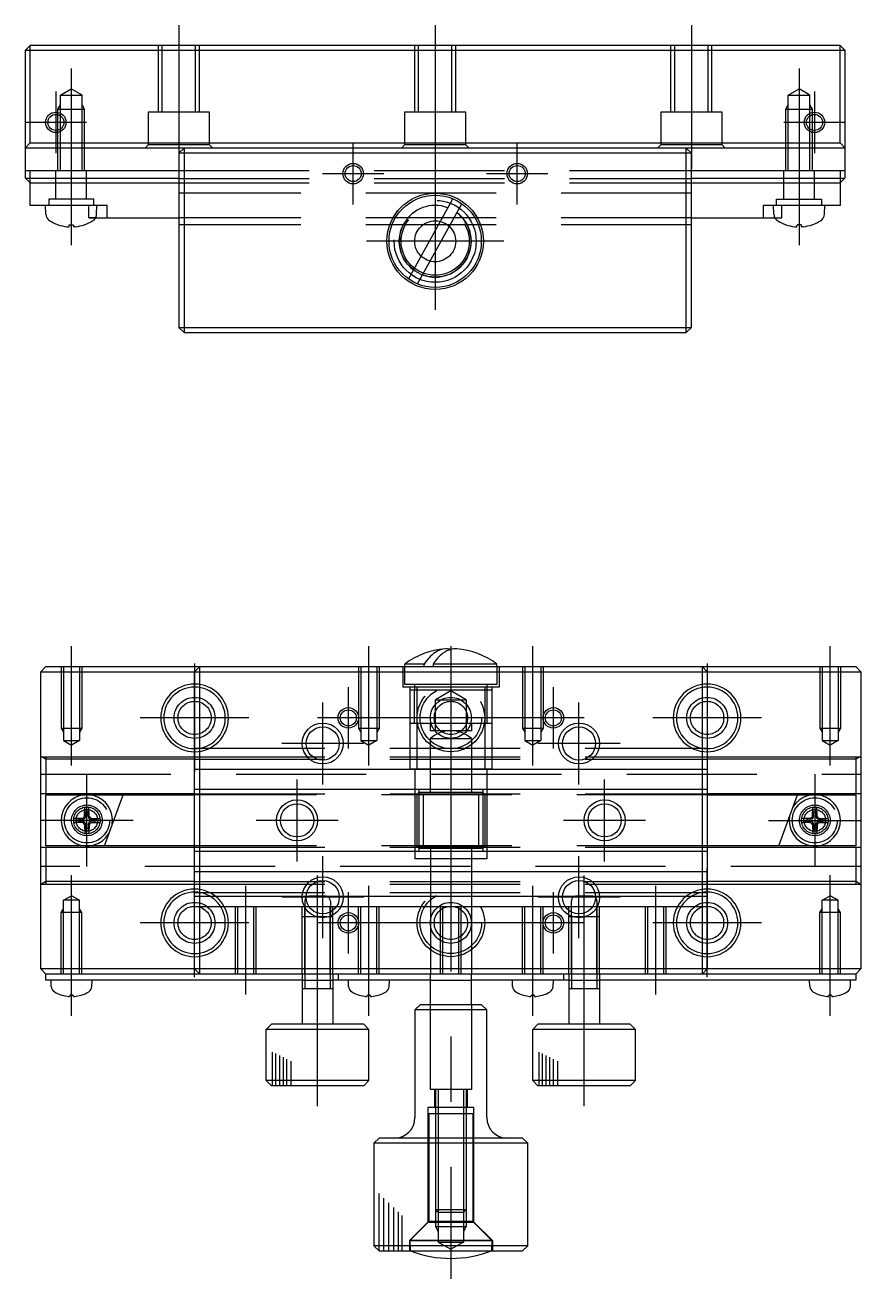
# Model space of a CAD drawing. Header units: millimetres. Extents: x 1 to 257, y -7 to 232.
# Drawn here: x 119.3 to 200.9, y 109.2 to 231.6 of the extents above; entities that cross this region are included whole.
import ezdxf

# ---------------------------------------------------------------- set-up
doc = ezdxf.new("R2010")
doc.units = ezdxf.units.MM
doc.linetypes.add('CENTER', pattern=[50.8, 31.75, -6.35, 6.35, -6.35])
doc.linetypes.add('DASHED', pattern=[19.05, 12.7, -6.35])
doc.layers.add('CENTER', color=1, linetype='CENTER')

msp = doc.modelspace()

# ---------------------------------------------------------------- linework, layer by layer
at = {"color": 7, "linetype": 'Continuous', "lineweight": -3}
for p, q in [((119.84, 229.57), (119.34, 229.07)), ((119.34, 229.07), (119.34, 216.67)), ((199.34, 229.07), (119.34, 229.07)), ((198.84, 229.57), (119.84, 229.57)), ((119.84, 220.07), (119.84, 229.57)), ((199.34, 229.07), (198.84, 229.57)), ((198.84, 220.07), (198.84, 229.57)), ((199.34, 216.67), (199.34, 229.07)), ((119.34, 219.57), (119.84, 220.07)), ((199.34, 219.57), (119.34, 219.57)), ((119.84, 220.07), (198.84, 220.07)), ((134.84, 219.57), (134.34, 219.07)), ((134.34, 219.07), (134.34, 202.07)), ((184.34, 219.07), (134.34, 219.07)), ((134.84, 219.57), (134.84, 201.57)), ((184.34, 219.07), (183.84, 219.57)), ((183.84, 201.57), (183.84, 219.57)), ((184.34, 202.07), (184.34, 219.07)), ((199.34, 219.57), (198.84, 220.07)), ((119.34, 217.37), (134.34, 217.37)), ((119.34, 216.67), (119.84, 216.17)), ((134.34, 216.6), (119.4, 216.6)), ((119.84, 213.97), (119.84, 217.37)), ((184.34, 217.37), (199.34, 217.37)), ((199.27, 216.6), (184.34, 216.6)), ((198.84, 217.37), (198.84, 213.97)), ((198.84, 216.17), (199.34, 216.67)), ((119.84, 216.17), (134.34, 216.17)), ((184.34, 216.17), (198.84, 216.17)), ((156.74, 206.79), (161.06, 214.62)), ((157.62, 206.31), (161.93, 214.14)), ((125.54, 213.97), (119.84, 213.97)), ((121.37, 213.11), (121.34, 213.97)), ((125.54, 212.77), (125.54, 213.97)), ((198.84, 213.97), (191.32, 213.97)), ((191.32, 213.97), (191.32, 212.77)), ((192.37, 213.11), (192.34, 213.97)), ((197.31, 213.11), (197.34, 213.97)), ((122.54, 212.08), (122.54, 212.08)), ((123.43, 211.89), (123.44, 211.89)), ((123.44, 211.89), (123.46, 211.89)), ((123.46, 211.89), (123.48, 211.89)), ((123.48, 211.89), (123.49, 211.89)), ((123.49, 211.89), (123.5, 211.89)), ((123.5, 211.89), (123.51, 211.89)), ((123.51, 211.89), (123.52, 211.89)), ((123.52, 211.89), (123.52, 211.89)), ((123.52, 211.89), (123.53, 211.89)), ((123.53, 211.89), (123.54, 211.89)), ((123.54, 211.89), (123.55, 211.89)), ((123.55, 211.89), (123.55, 211.89)), ((123.55, 211.89), (123.56, 211.89)), ((123.56, 211.89), (123.56, 211.89)), ((123.56, 211.89), (123.57, 211.89)), ((123.57, 211.89), (123.57, 211.89)), ((123.57, 211.89), (123.58, 211.89)), ((123.58, 211.89), (123.58, 211.89)), ((123.58, 211.89), (123.59, 211.89)), ((123.59, 211.89), (123.59, 211.89)), ((123.64, 212.08), (124.03, 212.08)), ((124.09, 211.89), (124.08, 211.89)), ((124.1, 211.89), (124.09, 211.89)), ((124.09, 211.89), (124.09, 211.89)), ((124.11, 211.89), (124.1, 211.89)), ((124.1, 211.89), (124.1, 211.89)), ((124.12, 211.89), (124.11, 211.89)), ((124.11, 211.89), (124.11, 211.89)), ((124.13, 211.89), (124.12, 211.89)), ((124.12, 211.89), (124.12, 211.89)), ((124.14, 211.89), (124.13, 211.89)), ((124.13, 211.89), (124.13, 211.89)), ((124.15, 211.89), (124.14, 211.89)), ((124.16, 211.89), (124.15, 211.89)), ((124.17, 211.89), (124.16, 211.89)), ((124.16, 211.89), (124.16, 211.89)), ((124.18, 211.89), (124.17, 211.89)), ((124.2, 211.89), (124.18, 211.89)), ((124.21, 211.89), (124.2, 211.89)), ((124.23, 211.89), (124.21, 211.89)), ((124.25, 211.89), (124.23, 211.89)), ((125.13, 212.08), (125.13, 212.08)), ((125.54, 212.77), (134.34, 212.77)), ((184.34, 212.77), (192.46, 212.77)), ((193.54, 212.08), (193.54, 212.08)), ((194.43, 211.89), (194.44, 211.89)), ((194.44, 211.89), (194.46, 211.89)), ((194.46, 211.89), (194.48, 211.89)), ((194.48, 211.89), (194.49, 211.89)), ((194.49, 211.89), (194.5, 211.89)), ((194.5, 211.89), (194.51, 211.89)), ((194.51, 211.89), (194.52, 211.89)), ((194.52, 211.89), (194.53, 211.89)), ((194.53, 211.89), (194.53, 211.89)), ((194.53, 211.89), (194.54, 211.89)), ((194.54, 211.89), (194.55, 211.89)), ((194.55, 211.89), (194.55, 211.89)), ((194.55, 211.89), (194.56, 211.89)), ((194.56, 211.89), (194.56, 211.89)), ((194.56, 211.89), (194.57, 211.89)), ((194.57, 211.89), (194.57, 211.89)), ((194.57, 211.89), (194.58, 211.89)), ((194.58, 211.89), (194.58, 211.89)), ((194.58, 211.89), (194.59, 211.89)), ((194.59, 211.89), (194.59, 211.89)), ((195.03, 212.08), (194.64, 212.08)), ((195.09, 211.89), (195.08, 211.89)), ((195.1, 211.89), (195.09, 211.89)), ((195.09, 211.89), (195.09, 211.89)), ((195.11, 211.89), (195.1, 211.89)), ((195.1, 211.89), (195.1, 211.89)), ((195.12, 211.89), (195.11, 211.89)), ((195.11, 211.89), (195.11, 211.89)), ((195.13, 211.89), (195.12, 211.89)), ((195.12, 211.89), (195.12, 211.89)), ((195.14, 211.89), (195.13, 211.89)), ((195.15, 211.89), (195.14, 211.89)), ((195.14, 211.89), (195.14, 211.89)), ((195.16, 211.89), (195.15, 211.89)), ((195.17, 211.89), (195.16, 211.89)), ((195.16, 211.89), (195.16, 211.89)), ((195.18, 211.89), (195.17, 211.89)), ((195.2, 211.89), (195.18, 211.89)), ((195.21, 211.89), (195.2, 211.89)), ((195.23, 211.89), (195.21, 211.89)), ((195.25, 211.89), (195.23, 211.89)), ((196.13, 212.08), (196.13, 212.08)), ((134.34, 202.07), (134.84, 201.57)), ((134.34, 202.07), (184.34, 202.07)), ((183.84, 201.57), (184.34, 202.07)), ((134.84, 201.57), (183.84, 201.57)), ((120.87, 168.47), (121.37, 168.97)), ((121.37, 168.97), (200.37, 168.97)), ((135.87, 168.47), (136.37, 168.97)), ((136.37, 138.97), (136.37, 168.97)), ((158.27, 169.22), (156.37, 169.22)), ((156.37, 168.97), (156.37, 169.22)), ((158.27, 168.97), (158.27, 169.22)), ((159.15, 169.22), (159.15, 168.97)), ((165.37, 169.22), (159.15, 169.22)), ((165.37, 168.97), (165.37, 169.22)), ((185.37, 168.97), (185.87, 168.47)), ((185.37, 168.97), (185.37, 138.97)), ((200.37, 168.97), (200.87, 168.47)), ((120.87, 139.47), (120.87, 168.47)), ((120.87, 168.47), (200.87, 168.47)), ((135.87, 139.47), (135.87, 168.47)), ((185.87, 168.47), (185.87, 139.47)), ((200.87, 168.47), (200.87, 139.47)), ((120.87, 160.14), (120.94, 160.18)), ((120.94, 160.18), (135.87, 160.18)), ((121.37, 159.93), (120.94, 160.18)), ((121.37, 160.18), (121.37, 159.93)), ((135.87, 159.93), (121.37, 159.93)), ((121.37, 159.93), (121.37, 156.57)), ((185.87, 160.18), (200.8, 160.18)), ((200.37, 159.93), (185.87, 159.93)), ((200.8, 160.18), (200.37, 159.93)), ((200.37, 160.18), (200.37, 159.93)), ((200.37, 159.93), (200.37, 156.57)), ((200.8, 160.18), (200.87, 160.14)), ((135.87, 158.97), (185.87, 158.97)), ((185.87, 156.97), (135.87, 156.97)), ((157.76, 156.97), (157.76, 150.97)), ((163.98, 156.97), (163.98, 150.97)), ((135.87, 156.57), (120.87, 156.57)), ((121.37, 156.47), (135.87, 156.47)), ((121.37, 151.47), (121.37, 156.47)), ((127.07, 151.47), (128.89, 156.47)), ((200.87, 156.57), (185.87, 156.57)), ((185.87, 156.47), (200.37, 156.47)), ((192.85, 151.47), (194.67, 156.47)), ((200.37, 156.47), (200.37, 151.47)), ((124.96, 154.2), (124.06, 154.16)), ((124.6, 154.1), (124.17, 154.16)), ((125.14, 154.38), (125.17, 155.28)), ((125.24, 154.74), (125.18, 155.17)), ((125.25, 154.38), (125.24, 154.74)), ((125.49, 154.38), (125.5, 154.74)), ((125.5, 154.74), (125.56, 155.17)), ((125.6, 154.38), (125.57, 155.28)), ((125.78, 154.2), (126.68, 154.16)), ((126.15, 154.1), (126.57, 154.16)), ((195.96, 154.2), (195.06, 154.16)), ((195.6, 154.1), (195.17, 154.16)), ((196.14, 154.38), (196.17, 155.28)), ((196.24, 154.74), (196.18, 155.17)), ((196.25, 154.38), (196.24, 154.74)), ((196.49, 154.38), (196.5, 154.74)), ((196.5, 154.74), (196.56, 155.17)), ((196.6, 154.38), (196.57, 155.28)), ((196.78, 154.2), (197.68, 154.16)), ((197.15, 154.1), (197.57, 154.16)), ((124.96, 153.74), (124.06, 153.77)), ((124.6, 153.84), (124.17, 153.77)), ((124.96, 154.09), (124.6, 154.1)), ((124.96, 153.85), (124.6, 153.84)), ((125.14, 153.56), (125.17, 152.66)), ((125.24, 153.19), (125.18, 152.77)), ((125.25, 153.56), (125.24, 153.19)), ((125.49, 153.56), (125.5, 153.19)), ((125.5, 153.19), (125.56, 152.77)), ((125.6, 153.56), (125.57, 152.66)), ((125.78, 154.09), (126.15, 154.1)), ((125.78, 153.85), (126.15, 153.84)), ((125.78, 153.74), (126.68, 153.77)), ((126.15, 153.84), (126.57, 153.77)), ((195.96, 153.74), (195.06, 153.77)), ((195.6, 153.84), (195.17, 153.77)), ((195.96, 154.09), (195.6, 154.1)), ((195.96, 153.85), (195.6, 153.84)), ((196.14, 153.56), (196.17, 152.66)), ((196.24, 153.19), (196.18, 152.77)), ((196.25, 153.56), (196.24, 153.19)), ((196.49, 153.56), (196.5, 153.19)), ((196.5, 153.19), (196.56, 152.77)), ((196.6, 153.56), (196.57, 152.66)), ((196.78, 154.09), (197.15, 154.1)), ((196.78, 153.85), (197.15, 153.84)), ((196.78, 153.74), (197.68, 153.77)), ((197.15, 153.84), (197.57, 153.77)), ((120.87, 151.37), (135.87, 151.37)), ((135.87, 151.47), (121.37, 151.47)), ((121.37, 151.37), (121.37, 148.01)), ((135.87, 150.97), (185.87, 150.97)), ((200.37, 151.47), (185.87, 151.47)), ((185.87, 151.37), (200.87, 151.37)), ((200.37, 151.37), (200.37, 148.01)), ((135.87, 148.97), (185.87, 148.97)), ((120.87, 147.79), (120.94, 147.76)), ((121.37, 148.01), (120.94, 147.76)), ((120.94, 147.76), (135.87, 147.76)), ((135.87, 148.01), (121.37, 148.01)), ((121.37, 148.01), (121.37, 147.76)), ((200.37, 148.01), (185.87, 148.01)), ((185.87, 147.76), (200.8, 147.76)), ((200.8, 147.76), (200.37, 148.01)), ((200.37, 148.01), (200.37, 147.76)), ((200.8, 147.76), (200.87, 147.79)), ((135.87, 146.58), (185.87, 146.58)), ((135.87, 145.58), (185.87, 145.58)), ((121.37, 138.97), (120.87, 139.47)), ((200.87, 139.47), (120.87, 139.47)), ((136.37, 138.97), (135.87, 139.47)), ((185.87, 139.47), (185.37, 138.97)), ((200.87, 139.47), (200.37, 138.97)), ((200.37, 138.97), (121.37, 138.97)), ((121.37, 138.37), (121.37, 138.97)), ((146.37, 138.37), (121.37, 138.37)), ((121.89, 137.76), (121.87, 138.37)), ((121.89, 137.76), (121.87, 138.37)), ((125.85, 137.76), (125.87, 138.37)), ((125.85, 137.76), (125.87, 138.37)), ((146.64, 138.97), (146.64, 137.58)), ((149.1, 138.97), (149.1, 137.58)), ((158.87, 138.37), (149.37, 138.37)), ((149.87, 138.97), (149.87, 138.37)), ((150.89, 137.76), (150.87, 138.37)), ((150.89, 137.76), (150.87, 138.37)), ((154.85, 137.76), (154.87, 138.37)), ((154.85, 137.76), (154.87, 138.37)), ((158.87, 135.97), (158.87, 138.97)), ((162.87, 135.97), (162.87, 138.97)), ((172.37, 138.37), (162.87, 138.37)), ((166.89, 137.76), (166.87, 138.37)), ((166.89, 137.76), (166.87, 138.37)), ((170.85, 137.76), (170.87, 138.37)), ((170.85, 137.76), (170.87, 138.37)), ((171.87, 138.97), (171.87, 138.37)), ((172.64, 138.97), (172.64, 137.58)), ((175.1, 138.97), (175.1, 137.58)), ((200.37, 138.37), (175.37, 138.37)), ((195.89, 137.76), (195.87, 138.37)), ((195.89, 137.76), (195.87, 138.37)), ((199.85, 137.76), (199.87, 138.37)), ((199.85, 137.76), (199.87, 138.37)), ((200.37, 138.97), (200.37, 138.37)), ((146.37, 137.58), (149.37, 137.58)), ((146.37, 137.58), (146.37, 134.08)), ((149.37, 137.58), (149.37, 134.08)), ((172.37, 137.58), (175.37, 137.58)), ((172.37, 137.58), (172.37, 134.08)), ((175.37, 137.58), (175.37, 134.08)), ((122.95, 136.91), (122.95, 136.91)), ((122.95, 136.91), (122.95, 136.91)), ((124.01, 136.91), (123.73, 136.91)), ((123.73, 136.91), (124.01, 136.91)), ((124.79, 136.91), (124.79, 136.91)), ((124.79, 136.91), (124.79, 136.91)), ((151.95, 136.91), (151.95, 136.91)), ((151.95, 136.91), (151.95, 136.91)), ((153.01, 136.91), (152.73, 136.91)), ((152.73, 136.91), (153.01, 136.91)), ((153.79, 136.91), (153.79, 136.91)), ((153.79, 136.91), (153.79, 136.91)), ((157.87, 135.97), (157.37, 135.47)), ((163.87, 135.97), (157.87, 135.97)), ((164.37, 135.47), (163.87, 135.97)), ((167.95, 136.91), (167.95, 136.91)), ((167.95, 136.91), (167.95, 136.91)), ((169.01, 136.91), (168.73, 136.91)), ((168.73, 136.91), (169.01, 136.91)), ((169.79, 136.91), (169.79, 136.91)), ((169.79, 136.91), (169.79, 136.91)), ((196.95, 136.91), (196.95, 136.91)), ((196.95, 136.91), (196.95, 136.91)), ((198.01, 136.91), (197.73, 136.91)), ((197.73, 136.91), (198.01, 136.91)), ((198.79, 136.91), (198.79, 136.91)), ((198.79, 136.91), (198.79, 136.91)), ((157.37, 135.47), (157.37, 124.97)), ((164.37, 135.47), (157.37, 135.47)), ((164.37, 124.97), (164.37, 135.47)), ((143.37, 134.08), (142.87, 133.58)), ((152.87, 133.58), (142.87, 133.58)), ((142.87, 128.58), (142.87, 133.58)), ((152.37, 134.08), (143.37, 134.08)), ((152.37, 134.08), (152.87, 133.58)), ((152.87, 128.58), (152.87, 133.58)), ((169.37, 134.08), (168.87, 133.58)), ((178.87, 133.58), (168.87, 133.58)), ((168.87, 128.58), (168.87, 133.58)), ((178.37, 134.08), (169.37, 134.08)), ((178.37, 134.08), (178.87, 133.58)), ((178.87, 128.58), (178.87, 133.58)), ((152.87, 128.58), (142.87, 128.58)), ((143.37, 128.08), (142.87, 128.58)), ((152.37, 128.08), (152.87, 128.58)), ((178.87, 128.58), (168.87, 128.58)), ((169.37, 128.08), (168.87, 128.58)), ((178.37, 128.08), (178.87, 128.58)), ((152.37, 128.08), (143.37, 128.08)), ((178.37, 128.08), (169.37, 128.08)), ((153.87, 122.97), (153.37, 122.47)), ((153.37, 122.47), (153.37, 112.47)), ((168.37, 122.47), (153.37, 122.47)), ((167.87, 122.97), (153.87, 122.97)), ((168.37, 122.47), (167.87, 122.97)), ((168.37, 112.47), (168.37, 122.47)), ((153.37, 112.47), (153.87, 111.97)), ((168.37, 112.47), (153.37, 112.47)), ((153.87, 111.97), (167.87, 111.97)), ((167.87, 111.97), (168.37, 112.47))]:
    msp.add_line(p, q, dxfattribs=at)
at = {"color": 3, "linetype": 'DASHED', "lineweight": -3}
for p, q in [((132.34, 223.07), (132.34, 229.57)), ((132.72, 223.07), (132.72, 229.57)), ((135.96, 223.07), (135.96, 229.57)), ((136.34, 223.07), (136.34, 229.57)), ((157.34, 223.07), (157.34, 229.57)), ((157.72, 223.07), (157.72, 229.57)), ((160.96, 223.07), (160.96, 229.57)), ((161.34, 223.07), (161.34, 229.57)), ((182.34, 223.07), (182.34, 229.57)), ((182.72, 223.07), (182.72, 229.57)), ((185.96, 223.07), (185.96, 229.57)), ((186.34, 223.07), (186.34, 229.57)), ((122.78, 224.72), (123.84, 225.33)), ((124.89, 224.72), (123.84, 225.33)), ((193.78, 224.72), (194.84, 225.33)), ((195.89, 224.72), (194.84, 225.33)), ((122.78, 217.37), (122.78, 224.72)), ((122.78, 224.72), (124.89, 224.72)), ((124.89, 217.37), (124.89, 224.72)), ((193.78, 217.37), (193.78, 224.72)), ((193.78, 224.72), (195.89, 224.72)), ((195.89, 217.37), (195.89, 224.72)), ((122.54, 223.37), (122.78, 223.79)), ((122.54, 217.37), (122.54, 223.37)), ((122.54, 223.37), (125.14, 223.37)), ((125.14, 223.37), (124.89, 223.79)), ((125.14, 217.37), (125.14, 223.37)), ((137.34, 223.07), (131.34, 223.07)), ((131.34, 223.07), (131.34, 219.87)), ((137.34, 219.87), (137.34, 223.07)), ((162.34, 223.07), (156.34, 223.07)), ((156.34, 223.07), (156.34, 219.87)), ((162.34, 219.87), (162.34, 223.07)), ((187.34, 223.07), (181.34, 223.07)), ((181.34, 223.07), (181.34, 219.87)), ((187.34, 219.87), (187.34, 223.07)), ((193.54, 223.37), (193.78, 223.79)), ((193.54, 217.37), (193.54, 223.37)), ((193.54, 223.37), (196.14, 223.37)), ((196.14, 223.37), (195.89, 223.79)), ((196.14, 217.37), (196.14, 223.37)), ((131.34, 219.87), (131.04, 219.57)), ((137.34, 219.87), (131.34, 219.87)), ((137.64, 219.57), (137.34, 219.87)), ((156.34, 219.87), (156.04, 219.57)), ((162.34, 219.87), (156.34, 219.87)), ((162.64, 219.57), (162.34, 219.87)), ((181.34, 219.87), (181.04, 219.57)), ((187.34, 219.87), (181.34, 219.87)), ((187.64, 219.57), (187.34, 219.87)), ((122.34, 214.57), (122.34, 217.37)), ((125.34, 214.57), (125.34, 217.37)), ((134.34, 217.37), (184.34, 217.37)), ((134.34, 216.6), (184.34, 216.6)), ((193.34, 214.57), (193.34, 217.37)), ((196.34, 214.57), (196.34, 217.37)), ((134.34, 216.17), (184.34, 216.17)), ((121.64, 214.57), (121.64, 213.97)), ((126.04, 214.57), (121.64, 214.57)), ((126.04, 213.97), (126.04, 214.57)), ((184.34, 215.17), (134.34, 215.17)), ((192.64, 214.57), (197.04, 214.57)), ((192.64, 213.97), (192.64, 214.57)), ((197.04, 214.57), (197.04, 213.97)), ((127.36, 213.97), (125.54, 213.97)), ((125.54, 212.77), (125.54, 213.97)), ((126.31, 213.11), (126.34, 213.97)), ((127.36, 212.77), (127.36, 213.97)), ((193.14, 212.77), (193.14, 213.97)), ((126.22, 212.77), (125.54, 212.77)), ((184.34, 212.77), (134.34, 212.77)), ((184.34, 212.07), (134.34, 212.07)), ((192.46, 212.77), (193.14, 212.77)), ((122.87, 168.97), (122.87, 162.97)), ((123.09, 168.97), (123.09, 161.77)), ((124.65, 168.97), (124.65, 161.77)), ((124.87, 168.97), (124.87, 162.97)), ((151.87, 168.97), (151.87, 162.97)), ((152.09, 168.97), (152.09, 161.77)), ((153.65, 168.97), (153.65, 161.77)), ((153.87, 168.97), (153.87, 162.97)), ((156.17, 168.97), (156.17, 166.97)), ((156.37, 167.22), (156.37, 168.97)), ((165.37, 168.97), (165.37, 167.22)), ((165.57, 168.97), (165.57, 166.97)), ((167.87, 168.97), (167.87, 162.97)), ((168.09, 168.97), (168.09, 161.77)), ((169.65, 168.97), (169.65, 161.77)), ((169.87, 168.97), (169.87, 162.97)), ((196.87, 168.97), (196.87, 162.97)), ((197.09, 168.97), (197.09, 161.77)), ((198.65, 168.97), (198.65, 161.77)), ((198.87, 168.97), (198.87, 162.97)), ((165.57, 166.97), (156.17, 166.97)), ((165.37, 167.22), (156.37, 167.22)), ((156.87, 166.97), (156.87, 158.97)), ((156.87, 166.72), (164.87, 166.72)), ((157.32, 163.42), (157.32, 166.72)), ((157.37, 166.72), (157.37, 167.22)), ((157.55, 166.97), (157.55, 158.97)), ((160.87, 166.62), (159.37, 165.72)), ((162.37, 165.72), (160.87, 166.62)), ((164.19, 166.97), (164.19, 158.97)), ((164.37, 167.22), (164.37, 166.72)), ((164.42, 163.42), (164.42, 166.72)), ((164.87, 166.97), (164.87, 158.97)), ((159.37, 162.72), (159.37, 165.72)), ((159.37, 165.72), (162.37, 165.72)), ((162.37, 165.72), (162.37, 162.72)), ((122.87, 162.97), (123.09, 162.59)), ((122.87, 162.97), (124.87, 162.97)), ((124.87, 162.97), (124.65, 162.59)), ((151.87, 162.97), (152.09, 162.59)), ((151.87, 162.97), (153.87, 162.97)), ((153.87, 162.97), (153.65, 162.59)), ((164.87, 163.42), (156.87, 163.42)), ((158.87, 162.72), (158.87, 163.42)), ((160.87, 162.72), (158.87, 162.72)), ((162.87, 162.72), (160.87, 162.72)), ((162.87, 163.42), (162.87, 162.72)), ((167.87, 162.97), (168.09, 162.59)), ((167.87, 162.97), (169.87, 162.97)), ((169.87, 162.97), (169.65, 162.59)), ((196.87, 162.97), (197.09, 162.59)), ((196.87, 162.97), (198.87, 162.97)), ((198.87, 162.97), (198.65, 162.59)), ((123.09, 161.77), (124.65, 161.77)), ((123.09, 161.77), (123.87, 161.32)), ((124.65, 161.77), (123.87, 161.32)), ((152.09, 161.77), (153.65, 161.77)), ((152.09, 161.77), (152.87, 161.32)), ((153.65, 161.77), (152.87, 161.32)), ((158.87, 156.72), (158.87, 161.95)), ((158.87, 161.95), (162.87, 161.95)), ((162.87, 161.95), (162.87, 156.72)), ((168.09, 161.77), (169.65, 161.77)), ((168.09, 161.77), (168.87, 161.32)), ((169.65, 161.77), (168.87, 161.32)), ((197.09, 161.77), (198.65, 161.77)), ((197.09, 161.77), (197.87, 161.32)), ((198.65, 161.77), (197.87, 161.32)), ((135.87, 161.01), (185.87, 161.01)), ((135.87, 160.18), (185.87, 160.18)), ((135.87, 159.93), (185.87, 159.93)), ((120.87, 158.47), (200.87, 158.47)), ((164.87, 158.97), (156.87, 158.97)), ((157.28, 158.97), (157.37, 158.91)), ((157.37, 158.91), (157.37, 150.22)), ((164.46, 158.97), (164.37, 158.91)), ((164.37, 158.91), (164.37, 150.22)), ((157.57, 156.52), (157.77, 156.72)), ((157.77, 156.72), (163.97, 156.72)), ((163.97, 156.72), (164.17, 156.52)), ((135.87, 156.57), (185.87, 156.57)), ((185.87, 156.47), (135.87, 156.47)), ((157.57, 151.42), (157.57, 156.52)), ((164.17, 156.52), (157.57, 156.52)), ((158.17, 156.52), (158.17, 151.42)), ((163.57, 156.52), (163.57, 151.42)), ((164.17, 156.52), (164.17, 151.42)), ((185.87, 151.47), (135.87, 151.47)), ((135.87, 151.37), (185.87, 151.37)), ((157.77, 151.22), (157.57, 151.42)), ((164.17, 151.42), (157.57, 151.42)), ((163.97, 151.22), (157.77, 151.22)), ((158.87, 151.22), (158.87, 138.97)), ((162.87, 151.22), (162.87, 138.97)), ((164.17, 151.42), (163.97, 151.22)), ((200.87, 149.47), (120.87, 149.47)), ((164.37, 150.22), (157.37, 150.22)), ((158.87, 150.22), (158.87, 138.97)), ((162.87, 150.22), (162.87, 138.97)), ((135.87, 148.01), (185.87, 148.01)), ((135.87, 147.76), (185.87, 147.76)), ((135.87, 146.93), (185.87, 146.93)), ((123.09, 146.17), (123.87, 146.62)), ((123.09, 138.97), (123.09, 146.17)), ((124.65, 146.17), (123.09, 146.17)), ((124.65, 146.17), (123.87, 146.62)), ((124.65, 138.97), (124.65, 146.17)), ((146.62, 146.08), (146.62, 144.58)), ((148.62, 146.58), (147.12, 146.58)), ((149.12, 146.08), (149.12, 144.58)), ((172.62, 146.08), (172.62, 144.58)), ((174.62, 146.58), (173.12, 146.58)), ((175.12, 146.08), (175.12, 144.58)), ((197.09, 146.17), (197.87, 146.62)), ((197.09, 138.97), (197.09, 146.17)), ((198.65, 146.17), (197.09, 146.17)), ((198.65, 146.17), (197.87, 146.62)), ((198.65, 138.97), (198.65, 146.17)), ((122.87, 144.97), (123.09, 145.34)), ((122.87, 138.97), (122.87, 144.97)), ((124.87, 144.97), (122.87, 144.97)), ((124.87, 144.97), (124.65, 145.34)), ((124.87, 138.97), (124.87, 144.97)), ((139.87, 138.97), (139.87, 145.58)), ((140.09, 138.97), (140.09, 145.58)), ((141.65, 138.97), (141.65, 145.58)), ((141.87, 138.97), (141.87, 145.58)), ((146.37, 138.97), (146.37, 145.58)), ((146.37, 144.58), (149.37, 144.58)), ((146.64, 138.97), (146.64, 145.58)), ((146.64, 144.58), (146.64, 138.97)), ((149.1, 138.97), (149.1, 145.58)), ((149.1, 144.58), (149.1, 138.97)), ((149.37, 138.97), (149.37, 145.58)), ((151.87, 138.97), (151.87, 145.58)), ((152.09, 138.97), (152.09, 145.58)), ((153.65, 138.97), (153.65, 145.58)), ((153.87, 138.97), (153.87, 145.58)), ((159.87, 138.97), (159.87, 145.58)), ((160.09, 138.97), (160.09, 145.58)), ((161.65, 138.97), (161.65, 145.58)), ((161.87, 138.97), (161.87, 145.58)), ((167.87, 138.97), (167.87, 145.58)), ((168.09, 138.97), (168.09, 145.58)), ((169.65, 138.97), (169.65, 145.58)), ((169.87, 138.97), (169.87, 145.58)), ((172.37, 138.97), (172.37, 145.58)), ((172.37, 144.58), (175.37, 144.58)), ((172.64, 138.97), (172.64, 145.58)), ((172.64, 144.58), (172.64, 138.97)), ((175.1, 138.97), (175.1, 145.58)), ((175.1, 144.58), (175.1, 138.97)), ((175.37, 138.97), (175.37, 145.58)), ((179.87, 138.97), (179.87, 145.58)), ((180.09, 138.97), (180.09, 145.58)), ((181.65, 138.97), (181.65, 145.58)), ((181.87, 138.97), (181.87, 145.58)), ((196.87, 144.97), (197.09, 145.34)), ((196.87, 138.97), (196.87, 144.97)), ((198.87, 144.97), (196.87, 144.97)), ((198.87, 144.97), (198.65, 145.34)), ((198.87, 138.97), (198.87, 144.97)), ((146.37, 138.37), (149.37, 138.37)), ((158.87, 138.37), (162.87, 138.37)), ((172.37, 138.37), (175.37, 138.37)), ((158.87, 127.72), (158.87, 135.97)), ((162.87, 135.97), (162.87, 127.72)), ((162.87, 127.72), (158.87, 127.72)), ((162.87, 127.72), (158.87, 127.72)), ((159.27, 127.72), (159.27, 125.97)), ((159.37, 127.72), (159.37, 115.99)), ((159.64, 127.72), (159.64, 115.72)), ((162.1, 127.72), (162.1, 115.72)), ((162.37, 127.72), (162.37, 115.99)), ((162.47, 127.72), (162.47, 125.97)), ((163.12, 125.97), (158.62, 125.97)), ((158.62, 125.97), (158.62, 114.77)), ((158.72, 125.33), (158.72, 114.83)), ((163.02, 125.33), (158.72, 125.33)), ((159.37, 125.33), (159.37, 114.33)), ((159.64, 125.33), (159.64, 112.83)), ((162.1, 125.33), (162.1, 112.83)), ((162.37, 125.33), (162.37, 114.33)), ((163.02, 125.33), (163.02, 114.83)), ((163.12, 114.77), (163.12, 125.97)), ((159.64, 115.72), (159.37, 115.99)), ((159.37, 115.99), (162.37, 115.99)), ((162.1, 115.72), (159.64, 115.72)), ((162.37, 115.99), (162.1, 115.72)), ((156.82, 112.97), (158.62, 114.77)), ((158.72, 114.83), (156.87, 112.98)), ((158.62, 114.77), (163.12, 114.77)), ((163.02, 114.83), (158.72, 114.83)), ((159.37, 114.33), (159.64, 113.86)), ((159.37, 114.33), (162.37, 114.33)), ((162.37, 114.33), (162.1, 113.86)), ((163.02, 114.83), (164.87, 112.98)), ((163.12, 114.77), (164.92, 112.97)), ((164.92, 112.97), (156.82, 112.97)), ((156.82, 112.97), (156.82, 111.97)), ((156.87, 112.98), (156.87, 112.48)), ((156.87, 112.98), (164.87, 112.98)), ((159.64, 112.83), (162.1, 112.83)), ((159.64, 112.83), (160.87, 112.12)), ((162.1, 112.83), (160.87, 112.12)), ((164.87, 112.98), (164.87, 112.48)), ((164.92, 112.97), (164.92, 111.97)), ((156.9, 112.48), (156.9, 111.98)), ((164.83, 112.48), (164.83, 111.98))]:
    msp.add_line(p, q, dxfattribs=at)
at = {"color": 3, "linetype": 'Continuous', "lineweight": -2}
for p, q in [((146.37, 138.97), (146.37, 137.58)), ((149.37, 138.97), (149.37, 137.58)), ((172.37, 138.97), (172.37, 137.58)), ((175.37, 138.97), (175.37, 137.58)), ((143.44, 131.37), (143.44, 128.08)), ((143.78, 131.21), (143.78, 128.08)), ((144.14, 131.03), (144.14, 128.08)), ((169.44, 131.37), (169.44, 128.08)), ((169.78, 131.21), (169.78, 128.08)), ((170.14, 131.03), (170.14, 128.08)), ((144.5, 130.86), (144.5, 128.08)), ((144.85, 130.68), (144.85, 128.08)), ((145.26, 130.49), (145.26, 128.08)), ((170.5, 130.86), (170.5, 128.08)), ((170.85, 130.68), (170.85, 128.08)), ((171.26, 130.49), (171.26, 128.08)), ((153.83, 117.55), (153.83, 112.01)), ((154.29, 117.11), (154.29, 111.97)), ((154.79, 116.64), (154.79, 111.97)), ((155.26, 116.2), (155.26, 111.97)), ((155.73, 115.76), (155.73, 111.97)), ((156.1, 115.41), (156.1, 111.97))]:
    msp.add_line(p, q, dxfattribs=at)
for centre, radius in [((122.34, 222.07), 1), ((196.34, 222.07), 1), ((151.34, 217.07), 1), ((167.34, 217.07), 1), ((150.87, 163.97), 1), ((170.87, 163.97), 1), ((148.37, 161.47), 2), ((173.37, 161.47), 2), ((145.87, 153.97), 2), ((175.87, 153.97), 2), ((148.37, 146.47), 2), ((173.37, 146.47), 2), ((150.87, 143.97), 1), ((170.87, 143.97), 1)]:
    msp.add_circle(centre, radius, dxfattribs=at)
at = {"color": 7, "linetype": 'Continuous', "lineweight": -3}
for centre, radius in [((122.34, 222.07), 0.783), ((196.34, 222.07), 0.783), ((151.34, 217.07), 0.783), ((167.34, 217.07), 0.783), ((159.34, 210.47), 4.7), ((159.34, 210.47), 4.5), ((150.87, 163.97), 0.783), ((170.87, 163.97), 0.783), ((148.37, 161.47), 1.62), ((173.37, 161.47), 1.62), ((145.87, 153.97), 1.62), ((175.87, 153.97), 1.62), ((148.37, 146.47), 1.62), ((173.37, 146.47), 1.62), ((150.87, 143.97), 0.783), ((170.87, 143.97), 0.783)]:
    msp.add_circle(centre, radius, dxfattribs=at)
at = {"color": 3, "linetype": 'DASHED', "lineweight": -3}
for centre, radius in [((159.34, 210.47), 4), ((159.34, 210.47), 3.5), ((159.34, 210.47), 3.32), ((159.34, 210.47), 2), ((160.87, 163.97), 3.3), ((160.87, 163.97), 3), ((135.87, 163.97), 2), ((135.87, 163.97), 1.62), ((160.87, 163.97), 2), ((160.87, 163.97), 1.62), ((185.87, 163.97), 2), ((185.87, 163.97), 1.62), ((125.37, 153.97), 2.2), ((125.37, 153.97), 1.5), ((196.37, 153.97), 2.2), ((196.37, 153.97), 1.5), ((125.37, 153.97), 1.3), ((125.37, 153.97), 1.06), ((196.37, 153.97), 1.3), ((196.37, 153.97), 1.06), ((160.87, 143.97), 3.3), ((160.87, 143.97), 3), ((135.87, 143.97), 2), ((135.87, 143.97), 1.62), ((160.87, 143.97), 2), ((160.87, 143.97), 1.62), ((185.87, 143.97), 2), ((185.87, 143.97), 1.62)]:
    msp.add_circle(centre, radius, dxfattribs=at)
at = {"color": 7, "linetype": 'Continuous', "lineweight": -3}
for centre, radius, start, end in [((122.17, 213.14), 0.8, 182, 238.5303), ((159.34, 210.47), 3.5, 69.367, 232.9406), ((159.34, 210.47), 3.5, 249.367, 52.9406), ((193.17, 213.14), 0.8, 182, 238.5303), ((196.51, 213.14), 0.8, 301.4697, 358), ((123.84, 215.87), 4, 238.5303, 250.7011), ((122.54, 212.17), 0.086, 250.7011, 270), ((123.83, 215.88), 4.01, 251.2477, 264.1926), ((123.58, 211.98), 0.0925, 277.7012, 279.7973), ((123.58, 211.96), 0.0714, 279.8385, 281.1056), ((123.58, 211.95), 0.0594, 281.1053, 282.4618), ((123.59, 211.93), 0.0439, 282.3676, 285.7508), ((123.59, 211.92), 0.0279, 285.7045, 290.2363), ((123.6, 211.91), 0.0164, 290.1482, 296.5854), ((123.6, 211.9), 0.00887, 296.4118, 306.0413), ((123.6, 211.89), 0.00452, 305.7741, 320.8122), ((121.33, 212.4), 2.33, 347.3665, 352.1632), ((123.6, 211.89), 0.00246, 320.7926, 343.2439), ((126.19, 212.37), 2.17, 187.5738, 192.7245), ((124.09, 211.93), 0.0439, 254.2492, 257.6324), ((124.08, 211.92), 0.0279, 249.7637, 254.2955), ((124.08, 211.91), 0.0164, 243.4146, 249.8518), ((124.07, 211.9), 0.00887, 233.9587, 243.5882), ((124.07, 211.89), 0.00452, 219.1878, 234.2259), ((124.07, 211.89), 0.00246, 196.7561, 219.2074), ((124.1, 211.98), 0.0925, 260.2027, 262.2988), ((124.09, 211.96), 0.0714, 258.8944, 260.1615), ((124.09, 211.95), 0.0594, 257.5382, 258.8947), ((123.84, 215.88), 4.01, 275.8074, 288.7523), ((125.13, 212.17), 0.086, 270, 289.2989), ((123.84, 215.87), 4, 289.2989, 301.4697), ((125.51, 213.14), 0.8, 301.4697, 332.3976), ((194.84, 215.87), 4, 238.5303, 250.7011), ((193.54, 212.17), 0.086, 250.7011, 270), ((194.83, 215.88), 4.01, 251.2477, 264.1926), ((194.58, 211.98), 0.0925, 277.7012, 279.7973), ((194.58, 211.96), 0.0714, 279.8385, 281.1056), ((194.58, 211.95), 0.0594, 281.1053, 282.4618), ((194.59, 211.93), 0.0439, 282.3676, 285.7508), ((194.59, 211.92), 0.0279, 285.7045, 290.2363), ((194.6, 211.91), 0.0164, 290.1482, 296.5854), ((194.6, 211.9), 0.00887, 296.4118, 306.0413), ((194.6, 211.89), 0.00452, 305.7741, 320.8122), ((192.49, 212.37), 2.17, 347.2755, 352.4262), ((194.6, 211.89), 0.00246, 320.7926, 343.2439), ((197.34, 212.4), 2.33, 187.8368, 192.6335), ((195.09, 211.93), 0.0439, 254.2492, 257.6324), ((195.08, 211.92), 0.0279, 249.7637, 254.2955), ((195.08, 211.91), 0.0164, 243.4146, 249.8518), ((195.07, 211.9), 0.00887, 233.9587, 243.5882), ((195.07, 211.89), 0.00452, 219.1878, 234.2259), ((195.07, 211.89), 0.00246, 196.7561, 219.2074), ((195.1, 211.98), 0.0925, 260.2027, 262.2988), ((195.09, 211.96), 0.0714, 258.8944, 260.1615), ((195.09, 211.95), 0.0594, 257.5382, 258.8947), ((194.84, 215.88), 4.01, 275.8074, 288.7523), ((196.13, 212.17), 0.086, 270, 289.2989), ((194.84, 215.87), 4, 289.2989, 301.4697), ((160.87, 163.22), 7.5, 94.365, 126.8699), ((161.63, 167.12), 3.96, 125.1041, 148.055), ((162.55, 167.1), 4.01, 127.6482, 148.102), ((160.48, 168.69), 2.01, 91.2435, 123.8123), ((161.42, 168.54), 2.18, 104.7091, 127.1912), ((160.43, 168.91), 1.79, 75.7199, 89.8969), ((161.31, 168.93), 1.77, 85.6986, 104.3515), ((160.87, 163.22), 7.5, 53.1301, 85.635), ((135.87, 163.97), 3.3, 90, 270), ((135.87, 163.97), 3, 90, 270), ((185.87, 163.97), 3.3, 270, 90), ((185.87, 163.97), 3, 270, 90), ((125.37, 153.97), 2.5, 351.1835, 328.8165), ((196.37, 153.97), 2.5, 171.1835, 148.8165), ((124.11, 153.45), 0.712, 84.8386, 93.4096), ((124.97, 154.37), 0.281, 267.9982, 2.0018), ((124.95, 154.38), 0.185, 271.6513, 358.3494), ((125.89, 155.23), 0.712, 176.5904, 185.1614), ((125.37, 153.97), 0.785, 80.6933, 99.3067), ((125.77, 154.37), 0.281, 177.9982, 272.0018), ((124.86, 155.23), 0.712, 354.8386, 3.4096), ((125.79, 154.38), 0.185, 181.6506, 268.3487), ((126.64, 153.45), 0.712, 86.5904, 95.1614), ((195.11, 153.45), 0.712, 84.8386, 93.4096), ((195.97, 154.37), 0.281, 267.9982, 2.0018), ((195.95, 154.38), 0.185, 271.6506, 358.3487), ((196.89, 155.23), 0.712, 176.5904, 185.1614), ((196.37, 153.97), 0.785, 80.6933, 99.3067), ((196.77, 154.37), 0.281, 177.9982, 272.0018), ((195.86, 155.23), 0.712, 354.8386, 3.4096), ((196.79, 154.38), 0.185, 181.6513, 268.3494), ((197.64, 153.45), 0.712, 86.5904, 95.1614), ((124.11, 154.48), 0.712, 266.5904, 275.1614), ((125.37, 153.97), 0.785, 170.6933, 189.3067), ((124.97, 153.57), 0.281, 357.9982, 92.0018), ((124.95, 153.55), 0.185, 1.6513, 88.3494), ((125.37, 153.97), 0.785, 260.6933, 279.3067), ((125.77, 153.57), 0.281, 87.9982, 182.0018), ((125.79, 153.55), 0.185, 91.6506, 178.3487), ((125.37, 153.97), 0.785, 350.6933, 9.3067), ((126.64, 154.48), 0.712, 264.8386, 273.4096), ((195.11, 154.48), 0.712, 266.5904, 275.1614), ((196.37, 153.97), 0.785, 170.6933, 189.3067), ((195.97, 153.57), 0.281, 357.9982, 92.0018), ((195.95, 153.55), 0.185, 1.6506, 88.3487), ((196.37, 153.97), 0.785, 260.6933, 279.3067), ((196.77, 153.57), 0.281, 87.9982, 182.0018), ((196.79, 153.55), 0.185, 91.6513, 178.3494), ((196.37, 153.97), 0.785, 350.6933, 9.3067), ((197.64, 154.48), 0.712, 264.8386, 273.4096), ((125.89, 152.7), 0.712, 174.8386, 183.4096), ((124.86, 152.7), 0.712, 356.5904, 5.1614), ((196.89, 152.7), 0.712, 174.8386, 183.4096), ((195.86, 152.7), 0.712, 356.5904, 5.1614), ((135.87, 143.97), 3.3, 90, 270), ((135.87, 143.97), 3, 90, 270), ((185.87, 143.97), 3.3, 270, 90), ((185.87, 143.97), 3, 270, 90), ((122.53, 137.79), 0.64, 182, 238.4554), ((122.53, 137.79), 0.64, 182, 238.4554), ((123.87, 139.97), 3.2, 238.4554, 252.9888), ((123.87, 139.97), 3.2, 238.4554, 252.9888), ((123.87, 139.97), 3.2, 287.0112, 301.5446), ((123.87, 139.97), 3.2, 287.0112, 301.5446), ((125.21, 137.79), 0.64, 301.5446, 358), ((125.21, 137.79), 0.64, 301.5446, 358), ((151.53, 137.79), 0.64, 182, 238.4554), ((151.53, 137.79), 0.64, 182, 238.4554), ((152.87, 139.97), 3.2, 238.4554, 252.9888), ((152.87, 139.97), 3.2, 238.4554, 252.9888), ((152.87, 139.97), 3.2, 287.0112, 301.5446), ((152.87, 139.97), 3.2, 287.0112, 301.5446), ((154.21, 137.79), 0.64, 301.5446, 358), ((154.21, 137.79), 0.64, 301.5446, 358), ((167.53, 137.79), 0.64, 182, 238.4554), ((167.53, 137.79), 0.64, 182, 238.4554), ((168.87, 139.97), 3.2, 238.4554, 252.9888), ((168.87, 139.97), 3.2, 238.4554, 252.9888), ((168.87, 139.97), 3.2, 287.0112, 301.5446), ((168.87, 139.97), 3.2, 287.0112, 301.5446), ((170.21, 137.79), 0.64, 301.5446, 358), ((170.21, 137.79), 0.64, 301.5446, 358), ((196.53, 137.79), 0.64, 182, 238.4554), ((196.53, 137.79), 0.64, 182, 238.4554), ((197.87, 139.97), 3.2, 238.4554, 252.9888), ((197.87, 139.97), 3.2, 238.4554, 252.9888), ((197.87, 139.97), 3.2, 287.0112, 301.5446), ((197.87, 139.97), 3.2, 287.0112, 301.5446), ((199.21, 137.79), 0.64, 301.5446, 358), ((199.21, 137.79), 0.64, 301.5446, 358), ((122.95, 136.97), 0.06, 252.9888, 270), ((122.95, 136.97), 0.06, 252.9888, 270), ((123.87, 139.98), 3.2, 253.4437, 264.8964), ((123.87, 139.98), 3.2, 253.4437, 264.8964), ((123.7, 138.12), 1.34, 264.8767, 266.9295), ((123.7, 138.12), 1.34, 264.8767, 266.9295), ((123.68, 137.78), 1, 266.9939, 267.6385), ((123.68, 137.78), 1, 266.9939, 267.6385), ((123.68, 137.67), 0.892, 267.636, 268.3187), ((123.68, 137.67), 0.892, 267.636, 268.3187), ((123.67, 137.53), 0.744, 268.315, 269.0743), ((123.67, 137.53), 0.744, 268.315, 269.0743), ((123.67, 137.35), 0.572, 269.0684, 269.9639), ((123.67, 137.35), 0.572, 269.0684, 269.9639), ((123.67, 137.2), 0.417, 269.9656, 271.0689), ((123.67, 137.2), 0.417, 269.9656, 271.0689), ((123.67, 137.1), 0.314, 271.0589, 272.4002), ((123.68, 136.99), 0.212, 272.3818, 274.1442), ((123.67, 137.1), 0.314, 271.0589, 272.4002), ((123.68, 136.99), 0.212, 272.3818, 274.1442), ((123.68, 136.91), 0.125, 274.105, 276.6612), ((123.68, 136.91), 0.125, 274.105, 276.6612), ((123.7, 136.79), 0.00929, 286.832, 300.9811), ((123.7, 136.79), 0.00929, 286.832, 300.9811), ((123.69, 136.84), 0.0626, 276.5949, 280.6915), ((123.7, 136.81), 0.028, 280.525, 287.4044), ((123.69, 136.84), 0.0626, 276.5949, 280.6915), ((123.7, 136.81), 0.028, 280.525, 287.4044), ((122.63, 137.06), 1.11, 345.4708, 351.7927), ((123.71, 136.79), 0.00222, 299.568, 335.9004), ((123.71, 136.79), 0.00222, 299.568, 335.9004), ((125.11, 137.06), 1.11, 188.2064, 194.5301), ((124.04, 136.79), 0.00929, 239.0189, 253.168), ((124.03, 136.79), 0.00222, 204.0996, 240.432), ((124.04, 136.79), 0.00929, 239.0189, 253.168), ((124.03, 136.79), 0.00222, 204.0996, 240.432), ((124.06, 136.91), 0.125, 263.3388, 265.895), ((124.05, 136.84), 0.0626, 259.3085, 263.4051), ((124.04, 136.81), 0.028, 252.5956, 259.475), ((124.06, 136.91), 0.125, 263.3388, 265.895), ((124.05, 136.84), 0.0626, 259.3085, 263.4051), ((124.04, 136.81), 0.028, 252.5956, 259.475), ((124.06, 136.99), 0.212, 265.8558, 267.6182), ((124.06, 136.99), 0.212, 265.8558, 267.6182), ((124.07, 137.2), 0.417, 268.9311, 270.0344), ((124.07, 137.1), 0.314, 267.5998, 268.9411), ((124.07, 137.2), 0.417, 268.9311, 270.0344), ((124.07, 137.1), 0.314, 267.5998, 268.9411), ((124.07, 137.35), 0.572, 270.0361, 270.9316), ((124.07, 137.35), 0.572, 270.0361, 270.9316), ((124.07, 137.53), 0.744, 270.9257, 271.685), ((124.07, 137.53), 0.744, 270.9257, 271.685), ((124.06, 137.67), 0.892, 271.6813, 272.364), ((124.06, 137.67), 0.892, 271.6813, 272.364), ((124.06, 137.78), 1, 272.3615, 273.0061), ((124.06, 137.78), 1, 272.3615, 273.0061), ((124.04, 138.12), 1.34, 273.0705, 275.1233), ((124.04, 138.12), 1.34, 273.0705, 275.1233), ((123.87, 139.98), 3.2, 275.1036, 286.5563), ((123.87, 139.98), 3.2, 275.1036, 286.5563), ((124.79, 136.97), 0.06, 270, 287.0112), ((124.79, 136.97), 0.06, 270, 287.0112), ((151.95, 136.97), 0.06, 252.9888, 270), ((151.95, 136.97), 0.06, 252.9888, 270), ((152.87, 139.98), 3.2, 253.4437, 264.8964), ((152.87, 139.98), 3.2, 253.4437, 264.8964), ((152.7, 138.12), 1.34, 264.8767, 266.9295), ((152.7, 138.12), 1.34, 264.8767, 266.9295), ((152.68, 137.78), 1, 266.9939, 267.6385), ((152.68, 137.78), 1, 266.9939, 267.6385), ((152.68, 137.67), 0.892, 267.636, 268.3187), ((152.68, 137.67), 0.892, 267.636, 268.3187), ((152.67, 137.53), 0.744, 268.315, 269.0743), ((152.67, 137.53), 0.744, 268.315, 269.0743), ((152.67, 137.35), 0.572, 269.0684, 269.9639), ((152.67, 137.35), 0.572, 269.0684, 269.9639), ((152.67, 137.2), 0.417, 269.9656, 271.0689), ((152.67, 137.2), 0.417, 269.9656, 271.0689), ((152.67, 137.1), 0.314, 271.0589, 272.4002), ((152.68, 136.99), 0.212, 272.3818, 274.1442), ((152.67, 137.1), 0.314, 271.0589, 272.4002), ((152.68, 136.99), 0.212, 272.3818, 274.1442), ((152.68, 136.91), 0.125, 274.105, 276.6612), ((152.68, 136.91), 0.125, 274.105, 276.6612), ((152.7, 136.79), 0.00929, 286.832, 300.9811), ((152.7, 136.79), 0.00929, 286.832, 300.9811), ((152.69, 136.84), 0.0626, 276.5949, 280.6915), ((152.7, 136.81), 0.028, 280.525, 287.4044), ((152.69, 136.84), 0.0626, 276.5949, 280.6915), ((152.7, 136.81), 0.028, 280.525, 287.4044), ((151.63, 137.06), 1.11, 345.4708, 351.7927), ((152.71, 136.79), 0.00222, 299.568, 335.9004), ((152.71, 136.79), 0.00222, 299.568, 335.9004), ((154.11, 137.06), 1.11, 188.2064, 194.5301), ((153.04, 136.79), 0.00929, 239.0189, 253.168), ((153.03, 136.79), 0.00222, 204.0996, 240.432), ((153.04, 136.79), 0.00929, 239.0189, 253.168), ((153.03, 136.79), 0.00222, 204.0996, 240.432), ((153.06, 136.91), 0.125, 263.3388, 265.895), ((153.05, 136.84), 0.0626, 259.3085, 263.4051), ((153.04, 136.81), 0.028, 252.5956, 259.475), ((153.06, 136.91), 0.125, 263.3388, 265.895), ((153.05, 136.84), 0.0626, 259.3085, 263.4051), ((153.04, 136.81), 0.028, 252.5956, 259.475), ((153.06, 136.99), 0.212, 265.8558, 267.6182), ((153.06, 136.99), 0.212, 265.8558, 267.6182), ((153.07, 137.2), 0.417, 268.9311, 270.0344), ((153.07, 137.1), 0.314, 267.5998, 268.9411), ((153.07, 137.2), 0.417, 268.9311, 270.0344), ((153.07, 137.1), 0.314, 267.5998, 268.9411), ((153.07, 137.35), 0.572, 270.0361, 270.9316), ((153.07, 137.35), 0.572, 270.0361, 270.9316), ((153.07, 137.53), 0.744, 270.9257, 271.685), ((153.07, 137.53), 0.744, 270.9257, 271.685), ((153.06, 137.67), 0.892, 271.6813, 272.364), ((153.06, 137.67), 0.892, 271.6813, 272.364), ((153.06, 137.78), 1, 272.3615, 273.0061), ((153.06, 137.78), 1, 272.3615, 273.0061), ((153.04, 138.12), 1.34, 273.0705, 275.1233), ((153.04, 138.12), 1.34, 273.0705, 275.1233), ((152.87, 139.98), 3.2, 275.1036, 286.5563), ((152.87, 139.98), 3.2, 275.1036, 286.5563), ((153.79, 136.97), 0.06, 270, 287.0112), ((153.79, 136.97), 0.06, 270, 287.0112), ((167.95, 136.97), 0.06, 252.9888, 270), ((167.95, 136.97), 0.06, 252.9888, 270), ((168.87, 139.98), 3.2, 253.4437, 264.8964), ((168.87, 139.98), 3.2, 253.4437, 264.8964), ((168.7, 138.12), 1.34, 264.8767, 266.9295), ((168.7, 138.12), 1.34, 264.8767, 266.9295), ((168.68, 137.78), 1, 266.9939, 267.6385), ((168.68, 137.78), 1, 266.9939, 267.6385), ((168.68, 137.67), 0.892, 267.636, 268.3187), ((168.68, 137.67), 0.892, 267.636, 268.3187), ((168.67, 137.53), 0.744, 268.315, 269.0743), ((168.67, 137.53), 0.744, 268.315, 269.0743), ((168.67, 137.35), 0.572, 269.0684, 269.9639), ((168.67, 137.35), 0.572, 269.0684, 269.9639), ((168.67, 137.2), 0.417, 269.9656, 271.0689), ((168.67, 137.2), 0.417, 269.9656, 271.0689), ((168.67, 137.1), 0.314, 271.0589, 272.4002), ((168.68, 136.99), 0.212, 272.3818, 274.1442), ((168.67, 137.1), 0.314, 271.0589, 272.4002), ((168.68, 136.99), 0.212, 272.3818, 274.1442), ((168.68, 136.91), 0.125, 274.105, 276.6612), ((168.68, 136.91), 0.125, 274.105, 276.6612), ((168.7, 136.79), 0.00929, 286.832, 300.9811), ((168.7, 136.79), 0.00929, 286.832, 300.9811), ((168.69, 136.84), 0.0626, 276.5949, 280.6915), ((168.7, 136.81), 0.028, 280.525, 287.4044), ((168.69, 136.84), 0.0626, 276.5949, 280.6915), ((168.7, 136.81), 0.028, 280.525, 287.4044), ((167.63, 137.06), 1.11, 345.4708, 351.7927), ((168.71, 136.79), 0.00222, 299.568, 335.9004), ((168.71, 136.79), 0.00222, 299.568, 335.9004), ((170.11, 137.06), 1.11, 188.2064, 194.5301), ((169.04, 136.79), 0.00929, 239.0189, 253.168), ((169.03, 136.79), 0.00222, 204.0996, 240.432), ((169.04, 136.79), 0.00929, 239.0189, 253.168), ((169.03, 136.79), 0.00222, 204.0996, 240.432), ((169.06, 136.91), 0.125, 263.3388, 265.895), ((169.05, 136.84), 0.0626, 259.3085, 263.4051), ((169.04, 136.81), 0.028, 252.5956, 259.475), ((169.06, 136.91), 0.125, 263.3388, 265.895), ((169.05, 136.84), 0.0626, 259.3085, 263.4051), ((169.04, 136.81), 0.028, 252.5956, 259.475), ((169.06, 136.99), 0.212, 265.8558, 267.6182), ((169.06, 136.99), 0.212, 265.8558, 267.6182), ((169.07, 137.2), 0.417, 268.9311, 270.0344), ((169.07, 137.1), 0.314, 267.5998, 268.9411), ((169.07, 137.2), 0.417, 268.9311, 270.0344), ((169.07, 137.1), 0.314, 267.5998, 268.9411), ((169.07, 137.35), 0.572, 270.0361, 270.9316), ((169.07, 137.35), 0.572, 270.0361, 270.9316), ((169.07, 137.53), 0.744, 270.9257, 271.685), ((169.07, 137.53), 0.744, 270.9257, 271.685), ((169.06, 137.67), 0.892, 271.6813, 272.364), ((169.06, 137.67), 0.892, 271.6813, 272.364), ((169.06, 137.78), 1, 272.3615, 273.0061), ((169.06, 137.78), 1, 272.3615, 273.0061), ((169.04, 138.12), 1.34, 273.0705, 275.1233), ((169.04, 138.12), 1.34, 273.0705, 275.1233), ((168.87, 139.98), 3.2, 275.1036, 286.5563), ((168.87, 139.98), 3.2, 275.1036, 286.5563), ((169.79, 136.97), 0.06, 270, 287.0112), ((169.79, 136.97), 0.06, 270, 287.0112), ((196.95, 136.97), 0.06, 252.9888, 270), ((196.95, 136.97), 0.06, 252.9888, 270), ((197.87, 139.98), 3.2, 253.4437, 264.8964), ((197.87, 139.98), 3.2, 253.4437, 264.8964), ((197.7, 138.12), 1.34, 264.8767, 266.9295), ((197.7, 138.12), 1.34, 264.8767, 266.9295), ((197.68, 137.78), 1, 266.9939, 267.6385), ((197.68, 137.78), 1, 266.9939, 267.6385), ((197.68, 137.67), 0.892, 267.636, 268.3187), ((197.68, 137.67), 0.892, 267.636, 268.3187), ((197.67, 137.53), 0.744, 268.315, 269.0743), ((197.67, 137.53), 0.744, 268.315, 269.0743), ((197.67, 137.35), 0.572, 269.0684, 269.9639), ((197.67, 137.35), 0.572, 269.0684, 269.9639), ((197.67, 137.2), 0.417, 269.9656, 271.0689), ((197.67, 137.2), 0.417, 269.9656, 271.0689), ((197.67, 137.1), 0.314, 271.0589, 272.4002), ((197.68, 136.99), 0.212, 272.3818, 274.1442), ((197.67, 137.1), 0.314, 271.0589, 272.4002), ((197.68, 136.99), 0.212, 272.3818, 274.1442), ((197.68, 136.91), 0.125, 274.105, 276.6612), ((197.68, 136.91), 0.125, 274.105, 276.6612), ((197.7, 136.79), 0.00929, 286.832, 300.9811), ((197.7, 136.79), 0.00929, 286.832, 300.9811), ((197.69, 136.84), 0.0626, 276.5949, 280.6915), ((197.7, 136.81), 0.028, 280.525, 287.4044), ((197.69, 136.84), 0.0626, 276.5949, 280.6915), ((197.7, 136.81), 0.028, 280.525, 287.4044), ((196.63, 137.06), 1.11, 345.4708, 351.7927), ((197.71, 136.79), 0.00222, 299.568, 335.9004), ((197.71, 136.79), 0.00222, 299.568, 335.9004), ((199.11, 137.06), 1.11, 188.2064, 194.5301), ((198.04, 136.79), 0.00929, 239.0189, 253.168), ((198.03, 136.79), 0.00222, 204.0996, 240.432), ((198.04, 136.79), 0.00929, 239.0189, 253.168), ((198.03, 136.79), 0.00222, 204.0996, 240.432), ((198.06, 136.91), 0.125, 263.3388, 265.895), ((198.05, 136.84), 0.0626, 259.3085, 263.4051), ((198.04, 136.81), 0.028, 252.5956, 259.475), ((198.06, 136.91), 0.125, 263.3388, 265.895), ((198.05, 136.84), 0.0626, 259.3085, 263.4051), ((198.04, 136.81), 0.028, 252.5956, 259.475), ((198.06, 136.99), 0.212, 265.8558, 267.6182), ((198.06, 136.99), 0.212, 265.8558, 267.6182), ((198.07, 137.2), 0.417, 268.9311, 270.0344), ((198.07, 137.1), 0.314, 267.5998, 268.9411), ((198.07, 137.2), 0.417, 268.9311, 270.0344), ((198.07, 137.1), 0.314, 267.5998, 268.9411), ((198.07, 137.35), 0.572, 270.0361, 270.9316), ((198.07, 137.35), 0.572, 270.0361, 270.9316), ((198.07, 137.53), 0.744, 270.9257, 271.685), ((198.07, 137.53), 0.744, 270.9257, 271.685), ((198.06, 137.67), 0.892, 271.6813, 272.364), ((198.06, 137.67), 0.892, 271.6813, 272.364), ((198.06, 137.78), 1, 272.3615, 273.0061), ((198.06, 137.78), 1, 272.3615, 273.0061), ((198.04, 138.12), 1.34, 273.0705, 275.1233), ((198.04, 138.12), 1.34, 273.0705, 275.1233), ((197.87, 139.98), 3.2, 275.1036, 286.5563), ((197.87, 139.98), 3.2, 275.1036, 286.5563), ((198.79, 136.97), 0.06, 270, 287.0112), ((198.79, 136.97), 0.06, 270, 287.0112), ((155.37, 124.97), 2, 270, 0), ((166.37, 124.97), 2, 180, 270), ((160.87, 122.11), 10.88, 248.5967, 291.4033)]:
    msp.add_arc(centre, radius, start, end, dxfattribs=at)
at = {"color": 3, "linetype": 'DASHED', "lineweight": -3}
for centre, radius, start, end in [((125.51, 213.14), 0.8, 332.3976, 358), ((135.87, 163.97), 3.3, 270, 90), ((135.87, 163.97), 3, 270, 90), ((185.87, 163.97), 3.3, 90, 270), ((185.87, 163.97), 3, 90, 270), ((160.87, 159.72), 3, 48.1897, 131.8103), ((135.87, 143.97), 3.3, 270, 90), ((135.87, 143.97), 3, 270, 90), ((185.87, 143.97), 3.3, 90, 270), ((185.87, 143.97), 3, 90, 270), ((147.12, 146.08), 0.5, 90, 180), ((148.62, 146.08), 0.5, 360, 90), ((173.12, 146.08), 0.5, 90, 180), ((174.62, 146.08), 0.5, 360, 90)]:
    msp.add_arc(centre, radius, start, end, dxfattribs=at)
at = {"layer": 'CENTER', "color": 1, "linetype": 'CENTER', "lineweight": -3}
for p, q in [((134.34, 231.57), (134.34, 217.57)), ((159.34, 231.57), (159.34, 203.77)), ((184.34, 231.57), (184.34, 217.57)), ((123.84, 227.33), (123.84, 210.08)), ((194.84, 227.33), (194.84, 210.08)), ((122.34, 225.07), (122.34, 219.07)), ((196.34, 225.07), (196.34, 219.07)), ((125.34, 222.07), (119.34, 222.07)), ((199.34, 222.07), (193.34, 222.07)), ((151.34, 214.07), (151.34, 220.07)), ((167.34, 214.07), (167.34, 220.07)), ((148.34, 217.07), (154.34, 217.07)), ((164.34, 217.07), (170.34, 217.07)), ((166.04, 210.47), (152.64, 210.47)), ((123.87, 159.32), (123.87, 170.97)), ((152.87, 159.32), (152.87, 170.97)), ((160.87, 170.97), (160.87, 109.23)), ((168.87, 159.32), (168.87, 170.97)), ((197.87, 159.32), (197.87, 170.97)), ((135.87, 169.27), (135.87, 158.67)), ((185.87, 169.27), (185.87, 158.67)), ((150.87, 160.97), (150.87, 166.97)), ((170.87, 160.97), (170.87, 166.97)), ((148.37, 157.47), (148.37, 165.47)), ((173.37, 157.47), (173.37, 165.47)), ((141.17, 163.97), (130.57, 163.97)), ((173.87, 163.97), (147.87, 163.97)), ((191.17, 163.97), (180.57, 163.97)), ((152.37, 161.47), (144.37, 161.47)), ((177.37, 161.47), (169.37, 161.47)), ((125.37, 149.47), (125.37, 158.47)), ((145.87, 149.97), (145.87, 157.97)), ((175.87, 149.97), (175.87, 157.97)), ((196.37, 158.47), (196.37, 149.47)), ((129.87, 153.97), (120.87, 153.97)), ((149.87, 153.97), (141.87, 153.97)), ((179.87, 153.97), (171.87, 153.97)), ((191.87, 153.97), (200.87, 153.97)), ((135.87, 138.67), (135.87, 149.27)), ((148.37, 142.47), (148.37, 150.47)), ((173.37, 142.47), (173.37, 150.47)), ((185.87, 138.67), (185.87, 149.27)), ((123.87, 134.91), (123.87, 148.62)), ((147.87, 126.08), (147.87, 148.58)), ((173.87, 126.08), (173.87, 148.58)), ((197.87, 134.91), (197.87, 148.62)), ((140.87, 136.97), (140.87, 147.58)), ((150.87, 140.97), (150.87, 146.97)), ((152.87, 134.91), (152.87, 147.58)), ((168.87, 134.91), (168.87, 147.58)), ((170.87, 140.97), (170.87, 146.97)), ((180.87, 136.97), (180.87, 147.58)), ((152.37, 146.47), (144.37, 146.47)), ((177.37, 146.47), (169.37, 146.47)), ((141.17, 143.97), (130.57, 143.97)), ((173.87, 143.97), (147.87, 143.97)), ((191.17, 143.97), (180.57, 143.97))]:
    msp.add_line(p, q, dxfattribs=at)

doc.saveas('drawing.dxf')
